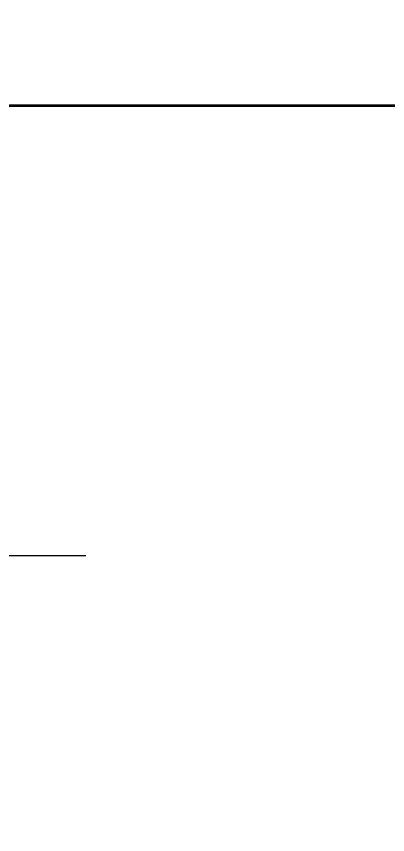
# Model space of a CAD drawing. Header units: millimetres. Extents: x 7914 to 16415, y -883 to 305.
# Drawn here: x 8959.49 to 8967.72, y -27.13 to -8.97 of the extents above; entities that cross this region are included whole.
import ezdxf

# ---------------------------------------------------------------- set-up
doc = ezdxf.new("R2010")
doc.units = ezdxf.units.MM
doc.linetypes.add('CENTER-HOKUTO', pattern=[23, 20, -1, 1, -1])
doc.layers.add('AM_7', color=2, linetype='CENTER-HOKUTO', lineweight=30)
doc.layers.add('word_dim', color=253, linetype='Continuous')
doc.styles.get("Standard").update_dxf_attribs({"font": 'romans.shx', "bigfont": 'bigfont.shx'})
doc.dimstyles.new('RS1-4', dxfattribs={"dimscale": 4, "dimtxt": 3.5, "dimasz": 3, "dimexe": 1, "dimexo": 0, "dimgap": 1, "dimtad": 3, "dimdsep": 46, "dimtxsty": 'Standard', "dimblk1": 'OPEN', "dimblk2": 'OPEN', "dimsah": 1, "dimcen": 0, "dimclrd": 256, "dimclre": 256, "dimclrt": 3, "dimadec": 0, "dimazin": 0, "dimtfac": 1, "dimtmove": 0, "dimatfit": 3, "dimldrblk": 'OPEN', "dimfxl": 0, "dimtolj": 1, "dimtzin": 0, "dimarcsym": 0})

# ---------------------------------------------------------------- blocks, each defined once
blk = doc.blocks.new('_Open')
at = {"color": 0, "lineweight": -2}
for p, q in [((-1, 0.1667), (0, 0)), ((-1, -0.1667), (0, 0)), ((0, 0), (-1, 0))]:
    blk.add_line(p, q, dxfattribs=at)
blk = doc.blocks.new('*D268')
at = {"layer": 'DEFPOINTS', "color": 0, "linetype": 'Continuous', "ltscale": 2}
for p in [(8745.359, 190.76), (9008.359, -33.444), (8745.359, -212.444)]:
    blk.add_point(p, dxfattribs=at)
at = {"layer": 'word_dim', "linetype": 'Continuous', "lineweight": -2, "ltscale": 2}
for p, q in [((8745.359, -212.444), (8745.359, 194.76)), ((9008.359, -33.444), (9008.359, 194.76)), ((8996.359, 190.76), (8757.359, 190.76))]:
    blk.add_line(p, q, dxfattribs=at)
at = {"layer": 'word_dim', "linetype": 'Continuous', "lineweight": -2, "ltscale": 2, "xscale": 12, "yscale": 12, "zscale": 12, "rotation": 180}
blk.add_blockref('_Open', (8745.359, 190.76), dxfattribs=at)
at = {"layer": 'word_dim', "linetype": 'Continuous', "lineweight": -2, "ltscale": 2, "xscale": 12, "yscale": 12, "zscale": 12}
blk.add_blockref('_Open', (9008.359, 190.76), dxfattribs=at)
at = {"layer": 'word_dim', "color": 3, "linetype": 'Continuous', "ltscale": 2, "insert": (8876.859, 201.76), "char_height": 14, "attachment_point": 5}
blk.add_mtext('\\A1;263', dxfattribs=at)

msp = doc.modelspace()

# ---------------------------------------------------------------- linework, layer by layer
at = {"color": 7, "lineweight": 35}
msp.add_line((8909.359, -10.944), (8968.359, -10.944), dxfattribs=at)
at = {"layer": 'AM_7', "color": 2, "lineweight": 13}
msp.add_line((8961.029, -20.944), (8945.689, -20.944), dxfattribs=at)

# ---------------------------------------------------------------- dimensions: what is measured, and where the dimension line sits
at = {"layer": 'word_dim', "linetype": 'Continuous', "ltscale": 2}
dim = msp.add_linear_dim(base=(8745.359, 190.76), p1=(9008.359, -33.444), p2=(8745.359, -212.444), dimstyle='RS1-4', dxfattribs=at)
dim.commit()
dim.dimension.update_dxf_attribs({"geometry": '*D268', "text_midpoint": (8876.859, 201.76)})

doc.saveas('drawing.dxf')
